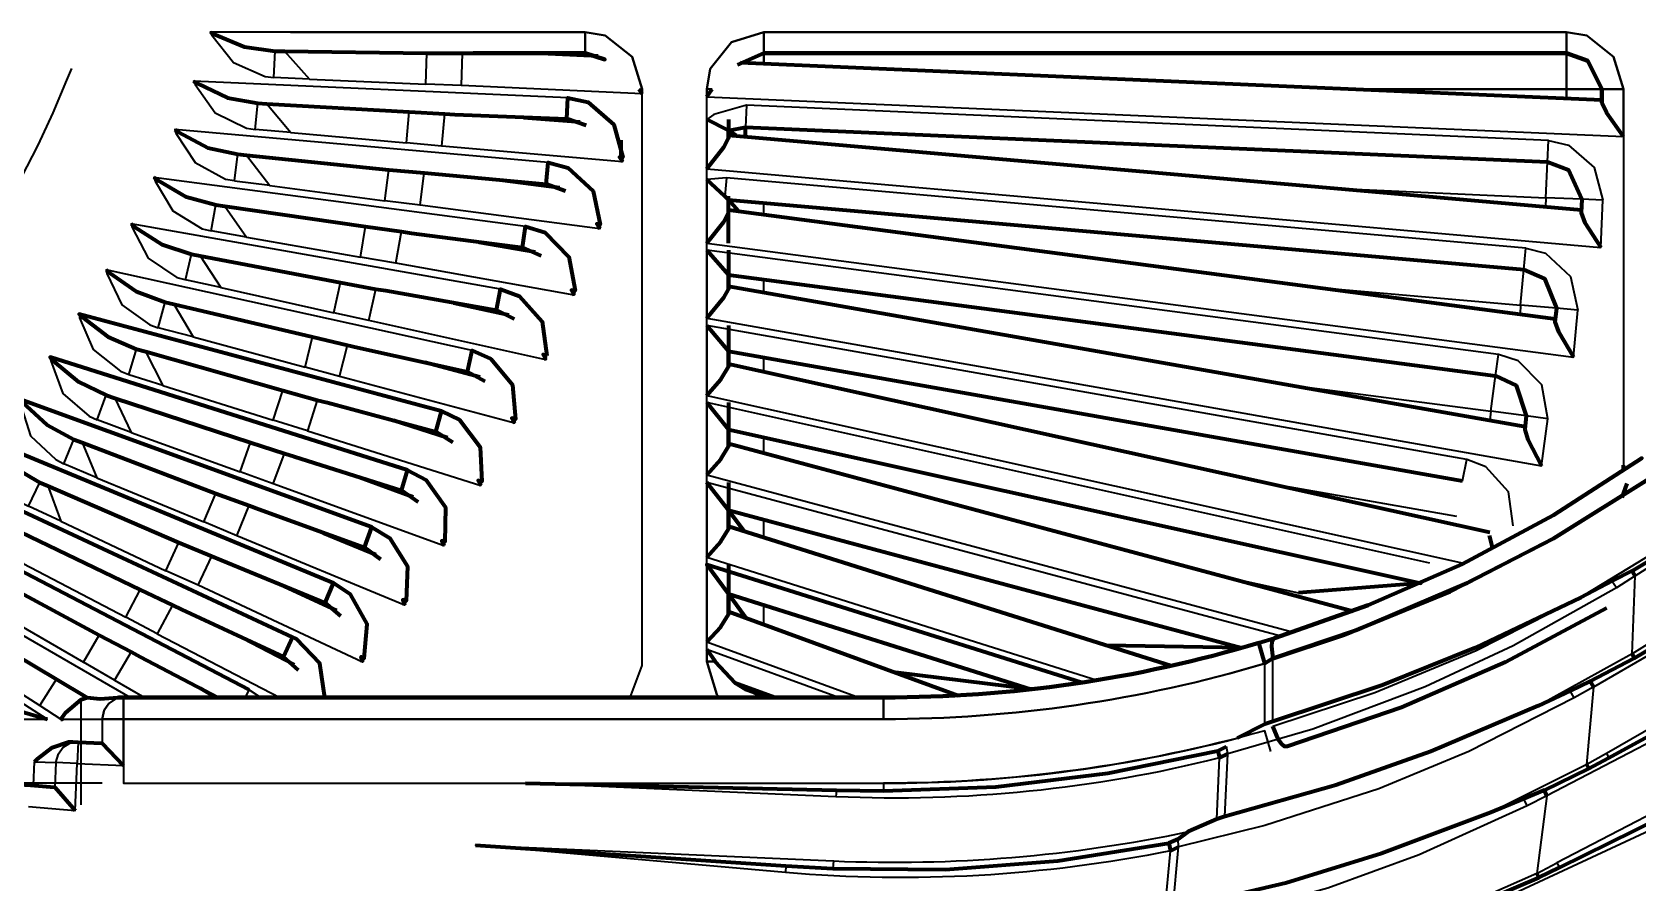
# Model space of a CAD drawing. Extents: x 0 to 174, y 0 to 33.
# Drawn here: x 31.6682 to 32.1102, y 17.1865 to 17.4206 of the extents above; entities that cross this region are included whole.
import ezdxf

# ---------------------------------------------------------------- set-up
doc = ezdxf.new("R2010")
doc.units = 0
doc.layers.add('PDF2_형상', color=157, linetype='Continuous', true_color=0x405f80)

msp = doc.modelspace()

# ---------------------------------------------------------------- linework, layer by layer
at = {"layer": 'PDF2_형상', "lineweight": 70}
for points in [[(31.71722073611111, 17.42055595833333), (31.71833293055556, 17.41999986111111), (31.71763780555556, 17.41972181944444)], [(31.71833293055556, 17.41999986111111), (31.72666761111111, 17.41652763888889), (31.73513794444444, 17.41527811111111), (31.737640375, 17.41527811111111), (31.77680461111111, 17.41472201388889), (31.78666518055556, 17.41472201388889), (31.78958469444444, 17.41472201388889)], [(31.80833265277778, 17.41472201388889), (31.82402886111111, 17.41402859722222)], [(31.86319308333333, 17.41222297222222), (32.100277375, 17.401943625)], [(31.71263970833333, 17.40708415277778), (31.71374851388889, 17.40638902777777), (31.71305677777778, 17.40611097222222)], [(31.71374851388889, 17.40638902777777), (31.72194416666667, 17.40249972222222), (31.73027886111111, 17.40097215277777), (31.73277791666667, 17.400833125), (31.77194552777777, 17.39861043055556), (31.78180609722222, 17.39805602777777), (31.78458319444445, 17.397917), (31.815416125, 17.39666748611111), (31.81569416666667, 17.40249972222222), (31.821248375, 17.40125020833333), (31.82833184722222, 17.39513820833333), (31.83083427777777, 17.38611179166666), (31.82986111111111, 17.38611179166666), (31.83069526388889, 17.38486056944444)], [(31.83611043055555, 17.40361193055555), (31.83527629166667, 17.40486144444444)], [(31.85388861111111, 17.40277777777778), (31.85541788888889, 17.40486144444444)], [(31.80347358333333, 17.39708286111111), (31.819027375, 17.39583333333333)], [(32.10624863888889, 17.39180501388888), (32.10152859722222, 17.39847140277778), (32.100277375, 17.40111118055555)], [(31.70749918055556, 17.39374966666666), (31.70847236111111, 17.39305623611111), (31.70777723611111, 17.39277818055555)], [(31.70847236111111, 17.39305623611111), (31.716529, 17.38874986111111), (31.72486029166666, 17.38694423611111), (31.72722370833333, 17.38666619444444), (31.76638794444444, 17.38263956944444), (31.77610948611111, 17.38180541666666), (31.779029, 17.381527375), (31.80972290277777, 17.37875027777777), (31.810279, 17.38472154166666), (31.81569416666667, 17.38319397222222), (31.82263861111111, 17.376805625), (31.82458495833333, 17.36763848611111), (31.82361179166667, 17.3677775), (31.82444593055556, 17.36638895833333)], [(31.82069566666667, 17.39486186111111), (31.815416125, 17.39666748611111)], [(31.86194526388888, 17.39208305555555), (31.85985988888889, 17.39347161111111), (31.85388861111111, 17.39652845833333)], [(31.85985988888889, 17.39652845833333), (31.85985988888889, 17.39138963888889), (31.85985988888889, 17.39347161111111), (31.86458333333333, 17.39444477777778)], [(31.86458333333333, 17.39180501388888), (31.86458333333333, 17.39444477777778), (32.08527629166667, 17.38486056944444), (32.09111193055556, 17.38263956944444), (32.09472316666667, 17.37458293055555), (32.09458415277778, 17.37083265277778), (32.09555393055556, 17.36805555555555), (32.09999931944444, 17.36125013888889)], [(31.83027818055555, 17.39083354166666), (31.83027818055555, 17.38611179166666)], [(31.85388861111111, 17.38291591666667), (31.85861205555556, 17.38888888888889), (31.85985988888889, 17.39138963888889)], [(31.85985988888889, 17.39222208333333), (32.09458415277778, 17.37166680555555)], [(31.70208401388889, 17.37958272222222), (31.70277913888889, 17.37986077777777), (31.70166694444444, 17.38055588888889)], [(31.70277913888889, 17.37986077777777), (31.71055433333334, 17.37527805555555), (31.71875, 17.37305534722222), (31.72124905555556, 17.37263827777778), (31.75999959722222, 17.36708408333333), (31.76986016666667, 17.36569383333333), (31.77263726388889, 17.36527845833333), (31.80319552777778, 17.36125013888889), (31.80402629166667, 17.36708408333333), (31.80944484722222, 17.36541748611111), (31.81597222222222, 17.35874938888889), (31.81764051388889, 17.34944491666666), (31.81666734722222, 17.34958394444444), (31.81736247222222, 17.34819369444444)], [(31.79777695833334, 17.37986077777777), (31.81333415277777, 17.37777709722222)], [(31.862640375, 17.37124972222222), (31.85985988888889, 17.37444390277778), (31.85889011111111, 17.37541706944444), (31.85388861111111, 17.37999979166666)], [(31.81499905555555, 17.376805625), (31.80972290277777, 17.37875027777777)], [(31.85985988888889, 17.36249966666666), (31.85985988888889, 17.37541706944444)], [(31.85388861111111, 17.36249966666666), (31.85861205555556, 17.36833361111111), (31.85985988888889, 17.37083265277778), (31.85985988888889, 17.37444390277778), (32.07874891666667, 17.35527716666666), (32.08444552777777, 17.35277811111111), (32.08777872222222, 17.34458415277777), (32.08736165277777, 17.340833875), (32.08833481944444, 17.33805508333333), (32.09249877777778, 17.33111063888889)], [(31.85985988888889, 17.37166680555555), (32.08750068055555, 17.34166633333333)], [(31.69541761111111, 17.3677775), (31.69638740277778, 17.36694505555555), (31.69569566666667, 17.36680602777777)], [(31.69638740277778, 17.36694505555555), (31.70402695833333, 17.36208258333333), (31.71208361111111, 17.35944451388889), (31.714443625, 17.35902744444444), (31.75305515277778, 17.35166591666667), (31.76277669444445, 17.34986029166666), (31.76555718055555, 17.34944491666666), (31.79597304166666, 17.34402805555555), (31.79708184722222, 17.34986029166666), (31.80236138888889, 17.34791734722222), (31.80861070833334, 17.34097290277777), (31.80986193055555, 17.33152770833333)], [(31.79124959722222, 17.36277770833333), (31.80666775, 17.36013963888889)], [(31.80833265277778, 17.35902744444444), (31.80319552777778, 17.36125013888889)], [(31.85388861111111, 17.36055501388889), (31.85985988888889, 17.35374959722222)], [(31.85985988888889, 17.36055501388889), (31.85985988888889, 17.34986029166666), (31.85985988888889, 17.35374959722222), (32.07097370833333, 17.32597181944444), (32.07666694444444, 17.32333373611111), (32.07944404166666, 17.31500075), (32.07902695833333, 17.31125047222222), (32.07986111111111, 17.30847168055555), (32.08361138888888, 17.30124918055555)], [(31.68861219444444, 17.35513813888889), (31.68944295833333, 17.35444472222222), (31.68875122222222, 17.35416666666666)], [(31.68944295833333, 17.35444472222222), (31.6969435, 17.349166875), (31.70486111111111, 17.34625075), (31.70722113888889, 17.34569465277777), (31.74541558333333, 17.33666652777777), (31.75500148611111, 17.33444383333333), (31.75777859722222, 17.33375040277778), (31.78805541666667, 17.32708401388888), (31.78930663888889, 17.33291626388888), (31.79444376388889, 17.33069526388889), (31.80041504166667, 17.32347276388888), (31.80124918055556, 17.31402756944444), (31.80027940277778, 17.314305625), (31.80097113888889, 17.31291706944444)], [(31.85388861111111, 17.34180534722222), (31.85861205555556, 17.34750027777777), (31.85985988888889, 17.34986029166666)], [(31.85985988888889, 17.35069444444444), (32.07916598611111, 17.31208293055555)], [(31.784166125, 17.34611172222222), (31.79944526388889, 17.34277852777777)], [(31.80097113888889, 17.34152730555555), (31.79597304166666, 17.34402805555555)], [(31.68125068055556, 17.341944375), (31.68208481944444, 17.34208340277778), (31.68916829166667, 17.33666652777777), (31.6969435, 17.33333333333333), (31.69944593055556, 17.33263820833333), (31.73722330555555, 17.32194519444444), (31.74666680555555, 17.31930541666666), (31.74944390277778, 17.31861029166666), (31.77930704166667, 17.31055534722222), (31.78083293055556, 17.31625027777777), (31.68111165277778, 17.34291584722222), (31.68208481944444, 17.34208340277778)], [(31.85388861111111, 17.33986070833333), (31.85985988888889, 17.33277723611111)], [(31.85985988888889, 17.33986070833333), (31.85985988888889, 17.32847255555556), (31.85985988888889, 17.33277723611111), (32.06194390277778, 17.29708354166666)], [(31.67333305555556, 17.33013916666666), (31.67402818055555, 17.33013916666666), (31.680972625, 17.32430522222222), (31.68861219444444, 17.32069397222222), (31.69097222222222, 17.31986151388889), (31.72833251388889, 17.30763922222222), (31.737640375, 17.30458408333333), (31.74027845833333, 17.30374993055555), (31.76986016666667, 17.29444376388889), (31.77152845833334, 17.29999966666666), (31.67319404166667, 17.33111063888889), (31.67402818055555, 17.33013916666666)], [(31.80972290277777, 17.33152770833333), (31.80888875, 17.33180576388889), (31.809583875, 17.33041720833333)], [(31.77624851388889, 17.32972208333333), (31.79138861111111, 17.32569376388889)], [(31.79291788888889, 17.32444423611111), (31.78805541666667, 17.32708401388888)], [(31.85388861111111, 17.32055494444444), (31.85777791666666, 17.32500033333333), (31.85985988888889, 17.32847255555556)], [(31.85985988888889, 17.32930501388889), (32.06944444444444, 17.28291659722222)], [(31.66486273611111, 17.31847297222222), (31.66555447222223, 17.31861029166666), (31.67222086111111, 17.3125), (31.67972140277778, 17.30847168055555), (31.68194580555555, 17.30763922222222), (31.71875, 17.29361131944444), (31.72791544444445, 17.29027811111111), (31.73055691666667, 17.28930494444444), (31.75972154166667, 17.27874925), (31.76166788888889, 17.28430515277777), (31.66472370833333, 17.31958347222222), (31.66555447222223, 17.31861029166666)], [(31.85388861111111, 17.31861029166666), (31.85985988888889, 17.31125047222222)], [(31.85985988888889, 17.31861029166666), (31.85985988888889, 17.30652702777778), (31.85985988888889, 17.31125047222222), (32.05041504166667, 17.26888868055555), (32.01680501388889, 17.26625061111111)], [(32.10916815277778, 17.24833340277777), (32.11458333333333, 17.25152756944444), (32.14736259722222, 17.27152845833333), (32.15944416666667, 17.27805583333333), (32.18361070833334, 17.29097154166667), (32.20583427777778, 17.30430602777778), (32.23055691666667, 17.32000054166666), (32.23069593055555, 17.32013956944444)], [(31.76763916666667, 17.31374952777778), (31.78250122222222, 17.30902777777778)], [(31.78083293055556, 17.31625027777777), (31.78583441666666, 17.31388855555555), (31.79152763888889, 17.30638970833333), (31.79194472222222, 17.29694451388889), (31.79097154166667, 17.29722255555556), (31.79166666666667, 17.29583401388888)], [(31.65583293055556, 17.30736118055555), (31.65652805555556, 17.30736118055555), (31.66305541666667, 17.30097283333333), (31.67027791666666, 17.29666645833333), (31.67249891666667, 17.29569498611111), (31.70861138888889, 17.2801395), (31.71763780555556, 17.27638922222222), (31.72027926388889, 17.27527702777778), (31.74888780555555, 17.26347181944444), (31.75111219444444, 17.26888868055555), (31.65583293055556, 17.30833265277778), (31.65652805555556, 17.30736118055555)], [(31.78402709722222, 17.30763922222222), (31.77930704166667, 17.31055534722222)], [(31.85388861111111, 17.29875013888889), (31.85777791666666, 17.30305480555555), (31.85985988888889, 17.30652702777778)], [(31.85985988888889, 17.30736118055555), (32.03180609722223, 17.26125081944444)], [(31.77152845833334, 17.29999966666666), (31.77652655555556, 17.29736158333333), (31.781945125, 17.28972201388889), (31.78180609722222, 17.28027852777777), (31.78097194444445, 17.280554875), (31.78152805555555, 17.27916633333333)], [(32.10624863888889, 17.29986063888889), (32.10624863888889, 17.30138820833333)], [(31.74874877777778, 17.23749966666666), (31.74736193055555, 17.24680583333333), (31.74083455555555, 17.25361125), (31.73986138888889, 17.25402831944444), (31.64638943055555, 17.29763963888889), (31.64708455555555, 17.29652744444444), (31.64638943055555, 17.29666645833333)], [(31.64708455555555, 17.29652744444444), (31.65319484722222, 17.28986104166666), (31.66027831944445, 17.28527831944444), (31.66249931944444, 17.284166125), (31.69791666666667, 17.26708305555555), (31.70680406944445, 17.26291741666666), (31.7093065, 17.26166619444444), (31.73736233333333, 17.24861144444444), (31.73986138888889, 17.25402831944444)], [(31.75833469444445, 17.29805501388889), (31.77305433333334, 17.29263813888889)], [(31.86416626388889, 17.28319465277778), (31.85985988888889, 17.28902859722222), (31.85388861111111, 17.29666645833333)], [(31.85985988888889, 17.29666645833333), (31.85985988888889, 17.28375075), (31.85985988888889, 17.28902859722222), (32.00111219444444, 17.2511105), (31.96388752777778, 17.251805625)], [(32.10583495833333, 17.29250081944444), (32.10722181944444, 17.29638841666666)], [(31.77444458333333, 17.29124959722222), (31.76986016666667, 17.29444376388889)], [(31.72791544444445, 17.23958333333333), (31.63652886111111, 17.28722297222222), (31.63722059722222, 17.28624979166666), (31.63638983333334, 17.28624979166666)], [(31.63722059722222, 17.28624979166666), (31.64305623611111, 17.27930534722222), (31.64986165277778, 17.27430555555555), (31.65208265277778, 17.27319505555555), (31.68666584722223, 17.25458272222222), (31.69541761111111, 17.25), (31.69791666666667, 17.24861144444444), (31.71930609722222, 17.23749966666666), (31.71847194444445, 17.23763868055555)], [(31.74833170833333, 17.28277756944444), (31.76277669444445, 17.27680630555555)], [(31.76166788888889, 17.28430515277777), (31.76652695833333, 17.28138902777778), (31.77152845833334, 17.27347140277778), (31.77111138888889, 17.26402791666666), (31.77027723611111, 17.26430595833333), (31.77069430555556, 17.26291741666666)], [(31.85388861111111, 17.27611118055555), (31.85777791666666, 17.28041584722222), (31.85985988888889, 17.28375075)], [(31.85985988888889, 17.28458319444444), (31.98166572222222, 17.24624972222222)], [(32.07027859722222, 17.27847290277777), (32.06930541666667, 17.28208415277778)], [(32.096666125, 17.21791584722222), (32.10222370833334, 17.22083366666667), (32.13597276388889, 17.23930527777778), (32.14819336111111, 17.24527825), (32.17291598611111, 17.2572225), (32.19569566666667, 17.26958380555555), (32.22111002777778, 17.284166125), (32.22124905555555, 17.28430515277777)], [(31.76416694444444, 17.27541605555555), (31.75972154166667, 17.27874925)], [(32.10944281944445, 17.27097236111111), (32.10861205555556, 17.27236090277777), (32.12027655555556, 17.27930534722222), (32.11958481944444, 17.28041584722222), (32.12250094444444, 17.27611118055555), (32.12291802777777, 17.27555508333333)], [(31.62680393055556, 17.27625020833333), (31.63236151388889, 17.26916673611111), (31.63888888888889, 17.26388888888889), (31.64110988888889, 17.26263936111111), (31.67486233333333, 17.24249945833333), (31.68333265277778, 17.23749966666666)], [(31.86472236111111, 17.25930616666666), (31.85985988888889, 17.26597255555556), (31.85388861111111, 17.2740275), (31.95694308333334, 17.241667)], [(31.85985988888889, 17.2740275), (31.85985988888889, 17.26027763888889), (31.85985988888889, 17.26597255555556), (31.94305419444444, 17.23972236111111), (31.90583293055555, 17.24430508333333)], [(31.75916544444445, 17.24722290277777), (31.758748375, 17.24861144444444), (31.75958251388889, 17.24833340277777), (31.76041666666666, 17.25763956944444), (31.75583225, 17.26583354166666), (31.75111219444444, 17.26888868055555)], [(32.10861205555556, 17.27236090277777), (32.10305447222222, 17.26944477777777), (32.094445125, 17.26499938888889), (32.065416125, 17.2511105), (32.03986273611111, 17.24083286111111), (32.00972154166667, 17.23083326388889), (32.00750054166667, 17.23013813888889), (31.99986097222222, 17.22625054166666)], [(31.61597358333333, 17.26680501388889), (31.62124972222222, 17.25944519444444), (31.62763806944445, 17.25388929166667), (31.62972344444444, 17.25250075), (31.65291680555555, 17.23722161111111), (31.67235988888889, 17.23152838888888)], [(31.737640375, 17.26805623611111), (31.75194295833333, 17.26138813888889)], [(31.75319416666667, 17.25986056944444), (31.74888780555555, 17.26347181944444)], [(31.85388861111111, 17.25277709722222), (31.85777791666666, 17.25694444444444), (31.85985988888889, 17.26027763888889)], [(31.85985988888889, 17.26111179166666), (31.92305501388889, 17.23805576388889)], [(32.10152859722222, 17.26208326388889), (32.07375081944444, 17.24722290277777), (32.04513888888889, 17.23472255555555), (32.01361083333333, 17.22402784722222), (32.01319376388889, 17.22402784722222), (32.01291572222222, 17.22402784722222), (32.01222059722223, 17.22458394444444), (32.01125081944444, 17.22583347222222), (32.00972154166667, 17.22958373611111)], [(31.72638956944445, 17.25375027777777), (31.74027845833333, 17.24652777777778)], [(31.74152629166667, 17.24500020833333), (31.73736233333333, 17.24861144444444)], [(31.85388861111111, 17.250695125), (31.85624863888889, 17.24736193055555), (31.86166720833333, 17.24152798611111), (31.86458333333333, 17.23972236111111), (31.86958481944444, 17.23805576388889)], [(32.08291626388889, 17.18791706944444), (32.08860948611111, 17.19069416666666), (32.12305704166666, 17.20763820833333), (32.13555569444444, 17.21319411111111), (32.16083441666667, 17.22388881944444), (32.18416680555556, 17.23527695833333), (32.210001625, 17.24875047222222), (32.21013726388889, 17.24888949999999)], [(32.098056375, 17.24041748611111), (32.09708319444445, 17.24194505555555), (32.10916815277778, 17.24833340277777), (32.10861205555556, 17.24944390277778)], [(31.71458265277778, 17.24000040277777), (31.71888902777778, 17.23749966666666)], [(31.86180623611111, 17.24138895833333), (31.86958481944444, 17.23749966666666), (31.86944580555556, 17.23749966666666), (31.86166720833333, 17.24152798611111), (31.872779, 17.23749966666666)], [(32.09708319444445, 17.24194505555555), (32.09152899999999, 17.23930527777778), (32.08277723611111, 17.23513963888889), (32.05319552777778, 17.22263929166667), (32.02708265277778, 17.213333125), (31.99652777777778, 17.20472208333333), (31.99430677777778, 17.20402695833333), (31.98652818055555, 17.20055473611111), (31.98361205555555, 17.19847276388889), (31.981109625, 17.19736056944444)], [(31.67611016666667, 17.23152838888888), (31.67652723611111, 17.23152838888888), (31.67638820833333, 17.23166741666666), (31.67638820833333, 17.23180473611111), (31.67638820833333, 17.23194376388889), (31.67652723611111, 17.23208279166667), (31.67750040277778, 17.23333401388888), (31.68166775, 17.23694526388889), (31.68333265277778, 17.23749966666666), (31.68694390277778, 17.23708258333333), (31.69166734722222, 17.23749966666666), (31.69333225, 17.23749966666666), (31.90249972222222, 17.23749966666666), (31.69333225, 17.23749966666666), (31.69194538888889, 17.23749966666666)], [(31.68333265277778, 17.23749966666666), (31.68333265277778, 17.23749966666666)], [(31.68333265277778, 17.23749966666666), (31.68333265277778, 17.23749966666666)], [(31.66888766666667, 17.21972147222222), (31.66972181944445, 17.220555625), (31.67375013888889, 17.22374979166666), (31.67833455555555, 17.225277375), (31.67930433333334, 17.225277375), (31.68083361111111, 17.22513834722222), (31.68736097222222, 17.22486029166666), (31.6875, 17.22486029166666), (31.69333225, 17.21875)], [(31.80402629166667, 17.21388922222222), (31.88958401388889, 17.21194458333333), (31.90249972222222, 17.21180555555555), (31.93347168055556, 17.21291605555556), (31.96430461111111, 17.21666633333333), (31.99458481944444, 17.22277831944444), (31.99499851388889, 17.22083366666667), (31.99736193055555, 17.22194416666666)], [(31.99458481944444, 17.22277831944444), (31.99694484722222, 17.22402784722222)], [(32.08513726388889, 17.210417), (32.08444552777777, 17.21194458333333), (32.096666125, 17.21791584722222), (32.09611002777778, 17.21902805555555)], [(31.655554875, 17.20847236111111), (31.65652805555556, 17.20930480555555), (31.66069538888889, 17.212222625), (31.66527641666667, 17.21361118055555), (31.66624959722222, 17.21347215277777), (31.66777886111111, 17.213333125), (31.67430623611111, 17.21277702777778), (31.67444526388889, 17.21277702777778), (31.67999945833333, 17.20638868055555)], [(32.08444552777777, 17.21194458333333), (32.07874891666667, 17.20958286111111), (32.0697225, 17.20583258333333), (32.03958469444444, 17.19458347222222), (32.01319376388889, 17.1863895), (31.98222181944445, 17.179167), (31.98000081944444, 17.17861090277778), (31.97208319444444, 17.17555576388889), (31.96902805555556, 17.17361111111111), (31.966529, 17.17250061111111)], [(31.79027641666667, 17.19680616666666), (31.875695125, 17.19111125), (31.88861083333333, 17.190416125), (31.91958279166667, 17.19013806944444), (31.95055473611111, 17.19249979166666), (31.981109625, 17.19736056944444), (31.98152669444445, 17.19527859722222), (31.98375108333333, 17.19638909722222)], [(32.07111273611111, 17.18111165277777), (32.07041761111111, 17.18263922222222), (32.08291626388889, 17.18791706944444), (32.08236016666667, 17.18902756944444)]]:
    msp.add_lwpolyline(points, dxfattribs=at)
at = {"layer": 'PDF2_형상', "lineweight": 35}
for points in [[(31.83277723611111, 17.23749966666666), (31.83611043055555, 17.24624972222222), (31.83611043055555, 17.24736193055555), (31.83611043055555, 17.40486144444444), (31.83333333333334, 17.41375054166666), (31.82597181944445, 17.41958279166667), (31.82041761111111, 17.42055595833333), (31.71722073611111, 17.42055595833333), (31.71763780555556, 17.41972181944444), (31.72361247222222, 17.41222297222222), (31.73236083333333, 17.40833366666667), (31.73472086111111, 17.408055625), (31.73513794444444, 17.41527811111111)], [(31.73930527777778, 17.42055595833333), (31.82041761111111, 17.42055595833333), (31.82597181944445, 17.41958279166667), (31.83333333333334, 17.41375054166666), (31.83611043055555, 17.40486144444444)], [(31.737640375, 17.41527811111111), (31.74458481944444, 17.40763855555555), (31.77652655555556, 17.40625), (31.77680461111111, 17.41472201388889)], [(31.83527629166667, 17.40486144444444), (31.83611043055555, 17.40486144444444), (31.83611043055555, 17.40361193055555), (31.78639051388889, 17.40583293055555), (31.78666518055556, 17.41472201388889)], [(31.57513766666667, 17.27805583333333), (31.58319430555556, 17.28388806944444), (31.590833875, 17.29000006944444), (31.59833441666667, 17.29624938888889), (31.60569593055555, 17.30291748611111), (31.61277940277777, 17.30972290277777), (31.61958481944444, 17.316806375), (31.62625122222222, 17.32402716666667), (31.63263956944444, 17.33152770833333), (31.63874986111111, 17.33930630555555), (31.64458211111111, 17.34722222222222), (31.65027872222222, 17.35527716666666), (31.655554875, 17.36361186111111), (31.660556375, 17.37194484722222), (31.66527641666667, 17.38055588888889), (31.66986083333333, 17.38944498611111), (31.67402818055555, 17.39833408333333), (31.67777845833333, 17.4073605), (31.67916530555556, 17.410556375)], [(31.81569416666667, 17.40249972222222), (31.71263970833333, 17.40708415277778), (31.71305677777778, 17.40611097222222), (31.71861097222222, 17.39833408333333), (31.72722370833333, 17.39416673611111), (31.72958373611111, 17.39374966666666), (31.73027886111111, 17.40097215277777)], [(31.74458481944444, 17.40763855555555), (31.73472086111111, 17.408055625)], [(31.78639051388889, 17.40583293055555), (31.77652655555556, 17.40625)], [(31.89014011111111, 17.23749966666666), (31.85388861111111, 17.250695125), (31.85388861111111, 17.24736193055555), (31.85624863888889, 17.24736193055555), (31.85388861111111, 17.24736193055555), (31.85388861111111, 17.40486144444444)], [(31.85541788888889, 17.40486144444444), (31.85388861111111, 17.40486144444444), (31.85388861111111, 17.40277777777778), (32.10624863888889, 17.39180501388888), (32.10624863888889, 17.40486144444444), (32.100277375, 17.40486144444444), (32.09055583333333, 17.40486144444444), (32.09055583333333, 17.40236070833333), (32.09055583333333, 17.40486144444444), (32.100277375, 17.40486144444444), (32.10624863888889, 17.40486144444444), (32.10624863888889, 17.30138820833333)], [(31.73277791666667, 17.400833125), (31.73944430555556, 17.39291720833333), (31.77125040277778, 17.39013841666666), (31.77194552777777, 17.39861043055556)], [(31.83083427777777, 17.38611179166666), (31.83069526388889, 17.38486056944444), (31.78097194444445, 17.38916694444444), (31.78180609722222, 17.39805602777777)], [(31.86486138888889, 17.40041605555555), (31.85583495833333, 17.397917), (31.85388861111111, 17.39652845833333), (31.85388861111111, 17.38291591666667), (32.09999931944444, 17.36125013888889), (32.10055541666667, 17.374304875), (32.09472316666667, 17.37458293055555), (32.08486259722222, 17.375), (32.08472358333333, 17.37249925)], [(32.08555433333334, 17.39069451388889), (31.86486138888889, 17.40041605555555), (31.86458333333333, 17.39444477777778)], [(31.810279, 17.38472154166666), (31.70749918055556, 17.39374966666666), (31.70777723611111, 17.39277818055555), (31.71305677777778, 17.38472154166666), (31.72138806944444, 17.38013881944444), (31.72389051388889, 17.37972175), (31.72486029166666, 17.38694423611111)], [(31.73944430555556, 17.39291720833333), (31.72958373611111, 17.39374966666666)], [(31.815416125, 17.39666748611111), (31.815416125, 17.39611138888889)], [(31.78097194444445, 17.38916694444444), (31.77125040277778, 17.39013841666666)], [(32.02819484722223, 17.37750075), (32.08486259722222, 17.375), (32.08527629166667, 17.38486056944444), (32.08555433333334, 17.39069451388889), (32.09111193055556, 17.38944498611111), (32.09819538888889, 17.383333), (32.10055541666667, 17.374304875)], [(31.72722370833333, 17.38666619444444), (31.73361205555556, 17.37833319444444), (31.76527913888889, 17.37416584722222), (31.76638794444444, 17.38263956944444)], [(31.80402629166667, 17.36708408333333), (31.70166694444444, 17.38055588888889), (31.70208401388889, 17.37958272222222), (31.70694308333333, 17.37138875), (31.71499972222222, 17.36638895833333), (31.71749877777778, 17.36583286111111), (31.71875, 17.37305534722222)], [(31.73361205555556, 17.37833319444444), (31.72389051388889, 17.37958272222222)], [(31.82458495833333, 17.36763848611111), (31.82444593055556, 17.36638895833333), (31.77500068055556, 17.37291633333333), (31.77610948611111, 17.38180541666666)], [(31.85930718055555, 17.380416875), (31.85388861111111, 17.37999979166666), (31.85388861111111, 17.36249966666666), (32.09249877777778, 17.33111063888889), (32.09361097222223, 17.34402805555555), (32.08777872222222, 17.34458415277777), (32.07791815277778, 17.34541659722222), (32.07777913888889, 17.343054875)], [(32.07930501388889, 17.36111111111111), (31.85930718055555, 17.380416875), (31.85889011111111, 17.37541706944444)], [(31.80972290277777, 17.37875027777777), (31.80972290277777, 17.37833319444444)], [(31.72124905555556, 17.37263827777778), (31.72722370833333, 17.36416626388888), (31.75861273611111, 17.35861036111111), (31.75999959722222, 17.36708408333333)], [(31.77500068055556, 17.37291633333333), (31.76527913888889, 17.37416584722222)], [(31.86958481944444, 17.37041727777777), (31.86958481944444, 17.37361144444444)], [(31.79708184722222, 17.34986029166666), (31.69541761111111, 17.3677775), (31.69569566666667, 17.36680602777777), (31.70013766666667, 17.35833401388888), (31.70805527777778, 17.35305616666666), (31.71055433333334, 17.35236104166666)], [(31.72722370833333, 17.36416626388888), (31.71749877777778, 17.36583286111111)], [(31.81764051388889, 17.34944491666666), (31.81736247222222, 17.34819369444444), (31.76833427777778, 17.35694376388889), (31.76986016666667, 17.36569383333333)], [(31.72014025, 17.350277375), (31.71041530555556, 17.35236104166666), (31.71208361111111, 17.35944451388889)], [(31.714443625, 17.35902744444444), (31.72014025, 17.350277375), (31.75125122222222, 17.34333293055555), (31.75305515277778, 17.35166591666667)], [(31.76833427777778, 17.35694376388889), (31.75861273611111, 17.35861036111111)], [(31.80319552777778, 17.36125013888889), (31.80319552777778, 17.36069404166666)], [(32.01347181944444, 17.32361179166666), (32.0697225, 17.31625027777777), (32.07097370833333, 17.32597181944444), (32.07180447222222, 17.33180576388889), (31.85388861111111, 17.36055501388889), (31.85388861111111, 17.34180534722222), (32.08361138888888, 17.30124918055555), (32.08541530555556, 17.31416659722222), (32.07944404166666, 17.31500075), (32.0697225, 17.31625027777777), (32.06944444444444, 17.31374952777778)], [(32.02138943055555, 17.35041638888889), (32.07791815277778, 17.34541659722222), (32.07874891666667, 17.35527716666666), (32.07930501388889, 17.36111111111111), (32.08472358333333, 17.35972255555555), (32.09166802777777, 17.35333251388889), (32.09361097222223, 17.34402805555555)], [(31.78930663888889, 17.33291626388888), (31.68861219444444, 17.35513813888889), (31.68875122222222, 17.35416666666666), (31.69291518055556, 17.345555625), (31.70055473611111, 17.33999972222222), (31.70291815277778, 17.33916727777777), (31.70486111111111, 17.34625075)], [(31.80972290277777, 17.33152770833333), (31.809583875, 17.33041720833333), (31.76083373611111, 17.34124925), (31.76277669444445, 17.34986029166666)], [(31.86958481944444, 17.34902784722222), (31.86958481944444, 17.35250006944444)], [(31.70722113888889, 17.34569465277777), (31.71250068055555, 17.33666652777777), (31.74333361111111, 17.32833354166666), (31.74541558333333, 17.33666652777777)], [(31.79597304166666, 17.34402805555555), (31.79583401388889, 17.34347194444444)], [(32.11388820833334, 17.25277709722222), (32.10861205555556, 17.24944390277778), (32.10944281944445, 17.27097236111111), (32.15874905555555, 17.30222236111111), (32.22916666666666, 17.34458415277777)], [(31.68111165277778, 17.34291584722222), (31.68125068055556, 17.341944375), (31.68500094444445, 17.33319430555555), (31.69250148611111, 17.32722304166666), (31.69486151388889, 17.32638888888889)], [(31.76083373611111, 17.34124925), (31.75125122222222, 17.34333293055555)], [(32.06194390277778, 17.29708354166666), (32.06305609722222, 17.30291748611111), (31.85388861111111, 17.33986070833333), (31.85388861111111, 17.32055494444444), (32.06222194444445, 17.27444458333333)], [(31.71250068055555, 17.33666652777777), (31.70291815277778, 17.33916727777777)], [(31.67319404166667, 17.33111063888889), (31.67333305555556, 17.33013916666666), (31.67666626388889, 17.32111104166666), (31.68388875, 17.31486172222222), (31.68610975, 17.31388855555555), (31.68861219444444, 17.32069397222222)], [(31.70416598611111, 17.32333373611111), (31.69486151388889, 17.32624986111111), (31.6969435, 17.33333333333333)], [(31.69944593055556, 17.33263820833333), (31.70416598611111, 17.32333373611111), (31.73458184722222, 17.31374952777778), (31.73722330555555, 17.32194519444444)], [(31.80124918055556, 17.31402756944444), (31.80097113888889, 17.31291706944444), (31.75277709722222, 17.32583279166666), (31.75500148611111, 17.33444383333333)], [(31.86958481944444, 17.32708401388888), (31.86958481944444, 17.33097161111111)], [(32.08541530555556, 17.31416659722222), (32.08375040277778, 17.32347276388888), (32.07722304166666, 17.33013916666666), (32.07180447222222, 17.33180576388889)], [(31.75277709722222, 17.32583279166666), (31.74333361111111, 17.32833354166666)], [(31.78805541666667, 17.32708401388888), (31.78791638888889, 17.32652791666667)], [(31.66472370833333, 17.31958347222222), (31.66486273611111, 17.31847297222222), (31.66777886111111, 17.30944484722222), (31.67472330555555, 17.30291748611111), (31.67694430555556, 17.30180527777777), (31.67972140277778, 17.30847168055555)], [(31.69097222222222, 17.31986151388889), (31.69541761111111, 17.31041633333333), (31.72541638888889, 17.29958258333333), (31.72833251388889, 17.30763922222222)], [(31.74666680555555, 17.31930541666666), (31.74402872222222, 17.31083340277778), (31.79166666666667, 17.29583401388888), (31.79194472222222, 17.29694451388889)], [(32.05291748611111, 17.27444458333333), (31.85388861111111, 17.31861029166666), (31.85388861111111, 17.29875013888889), (32.01541815277778, 17.25541687499999)], [(31.69541761111111, 17.31041633333333), (31.68610975, 17.31388855555555)], [(31.74402872222222, 17.31083340277778), (31.73458184722222, 17.31374952777778)], [(31.65583293055556, 17.30833265277778), (31.65583293055556, 17.30736118055555), (31.65833197222222, 17.29819404166666), (31.664998375, 17.29124959722222), (31.66722276388889, 17.29013909722222), (31.67027791666666, 17.29666645833333)], [(31.77930704166667, 17.31055534722222), (31.77916802777778, 17.30999925)], [(31.86958481944444, 17.30472140277778), (31.86958481944444, 17.30902777777778)], [(31.68194580555555, 17.30763922222222), (31.68597073611111, 17.29791598611111), (31.71541680555555, 17.28583272222222), (31.71875, 17.29361131944444)], [(31.78180609722222, 17.28027852777777), (31.78152805555555, 17.27916633333333), (31.73458184722222, 17.29624938888889), (31.737640375, 17.30458408333333)], [(31.68597073611111, 17.29791598611111), (31.67694430555556, 17.30180527777777)], [(31.73458184722222, 17.29624938888889), (31.72541638888889, 17.29958258333333)], [(32.07583279166666, 17.28472222222222), (32.07458495833333, 17.29402838888888), (32.06833225, 17.30097283333333), (32.06305609722222, 17.30291748611111)], [(31.67249891666667, 17.29569498611111), (31.67611016666667, 17.28597175), (31.70500013888889, 17.27236090277777), (31.70861138888889, 17.2801395)], [(32.01194593055556, 17.254306375), (31.85388861111111, 17.29666645833333), (31.85388861111111, 17.27611118055555), (31.96138848611111, 17.24222140277778)], [(32.00444538888889, 17.29722255555556), (32.060279, 17.28736029166666)], [(31.76986016666667, 17.29444376388889), (31.76958211111111, 17.29388936111111)], [(31.67611016666667, 17.28597175), (31.66722276388889, 17.29013909722222)], [(31.77111138888889, 17.26402791666666), (31.77069430555556, 17.26291741666666), (31.72458225, 17.281945125), (31.72791544444445, 17.29027811111111)], [(31.86958481944444, 17.28152805555555), (31.86958481944444, 17.28638881944444)], [(31.66249931944444, 17.284166125), (31.6656935, 17.27430555555555), (31.694027375, 17.25958251388889), (31.69791666666667, 17.26708305555555)], [(31.72458225, 17.281945125), (31.71541680555555, 17.28583272222222)], [(31.75972154166667, 17.27874925), (31.7594435, 17.27819484722222)], [(32.00972154166667, 17.22958373611111), (32.037777375, 17.23888820833333), (32.06569416666667, 17.25041706944444), (32.09319390277778, 17.26430595833333), (32.11958481944444, 17.28041584722222), (32.094445125, 17.26499938888889)], [(31.69513956944444, 17.23749966666666), (31.62611219444444, 17.27736070833333), (31.62597316666666, 17.27638922222222)], [(31.65208265277778, 17.27319505555555), (31.65472073611111, 17.26319376388889), (31.68235948611111, 17.24722290277777), (31.68666584722223, 17.25458272222222)], [(31.75958251388889, 17.24833340277777), (31.75916544444445, 17.24722290277777), (31.71388752777778, 17.26833258333333), (31.71763780555556, 17.27638922222222)], [(31.85388861111111, 17.2740275), (31.85388861111111, 17.25277709722222), (31.89583333333333, 17.23749966666666)], [(32.21083238888889, 17.27333408333333), (32.13694593055556, 17.23736063888889), (32.08513726388889, 17.210417), (32.07972208333333, 17.20763820833333), (32.07874891666667, 17.20958286111111)], [(31.71388752777778, 17.26833258333333), (31.70500013888889, 17.27236090277777)], [(31.99416775, 17.27125040277778), (32.01680501388889, 17.26625061111111)], [(32.098056375, 17.24041748611111), (32.14847140277778, 17.26958380555555), (32.14666748611111, 17.24805534722222), (32.10152859722222, 17.22208319444444), (32.10222370833334, 17.22083366666667)], [(32.10944281944445, 17.27097236111111), (32.10430569444444, 17.26763916666666), (32.10305447222222, 17.26944477777777)], [(31.62972344444444, 17.25250075), (31.631527375, 17.24222140277778), (31.6468065, 17.23152838888888), (31.67235988888889, 17.23152838888888), (31.61541748611111, 17.26791720833333), (31.61527845833334, 17.26694404166666), (31.616251625, 17.25750054166666), (31.62152777777778, 17.24944390277778), (31.62347073611111, 17.24791633333333), (31.62763806944445, 17.25388929166667)], [(32.10430569444444, 17.26763916666666), (32.07583279166666, 17.25166659722222), (32.05166626388889, 17.24041748611111), (32.02069430555555, 17.22874959722222), (31.99736193055555, 17.22194416666666)], [(31.64110988888889, 17.26263936111111), (31.64333427777778, 17.25250075), (31.67027791666666, 17.23527695833333), (31.67486233333333, 17.24249945833333)], [(31.70680406944445, 17.26291741666666), (31.70264011111111, 17.25499979166666), (31.73638916666666, 17.23749966666666)], [(31.74888780555555, 17.26347181944444), (31.74860975, 17.26291741666666)], [(31.86958481944444, 17.25750054166666), (31.86958481944444, 17.26291741666666)], [(31.70264011111111, 17.25499979166666), (31.694027375, 17.25958251388889)], [(31.69083319444445, 17.24222140277778), (31.68235948611111, 17.24722290277777)], [(31.69541761111111, 17.25), (31.69083319444445, 17.24222140277778), (31.69916788888889, 17.23749966666666)], [(31.73736233333333, 17.24861144444444), (31.73708427777778, 17.248194375)], [(32.00972154166667, 17.23083326388889), (32.00972154166667, 17.248194375)], [(32.10861205555556, 17.24944390277778), (32.08277723611111, 17.23513963888889)], [(31.72694566666667, 17.23749966666666), (31.72791544444445, 17.23958333333333), (31.731109625, 17.23749966666666)], [(31.86958481944444, 17.23861186111111), (31.86958481944444, 17.23749966666666), (31.86958481944444, 17.23805576388889)], [(32.13597276388889, 17.23930527777778), (32.13694593055556, 17.23736063888889), (32.13416544444444, 17.21597290277777), (32.08791775, 17.19194369444444), (32.08860948611111, 17.19069416666666)], [(32.10152859722222, 17.22208319444444), (32.09611002777778, 17.21902805555555), (32.098056375, 17.24041748611111), (32.09263780555556, 17.23736063888889), (32.09152899999999, 17.23930527777778)], [(31.67027791666666, 17.23527695833333), (31.67611016666667, 17.23152838888888)], [(31.67652723611111, 17.23152838888888), (31.68166775, 17.23152838888888), (31.68166775, 17.23694526388889)], [(31.68333265277778, 17.23749966666666), (31.68333265277778, 17.23749966666666)], [(32.09263780555556, 17.23736063888889), (32.06361219444445, 17.22263929166667), (32.03888956944445, 17.21236165277777), (32.00750054166667, 17.20222304166666), (31.98375108333333, 17.19638909722222)], [(31.66722276388889, 17.20749918055555), (31.67999945833333, 17.20638868055555), (31.68055555555556, 17.21930609722222), (31.69333225, 17.21875), (31.69333225, 17.23152838888888), (31.6875, 17.23152838888888), (31.6875, 17.22486029166666)], [(31.99652777777778, 17.20472208333333), (31.99736193055555, 17.22194416666666), (31.99694484722222, 17.22402784722222)], [(31.668609625, 17.213333125), (31.66888766666667, 17.21972147222222), (31.67472330555555, 17.21958415277778), (31.67444526388889, 17.21277702777778)], [(32.09611002777778, 17.21902805555555), (32.0697225, 17.20583258333333)], [(31.68166775, 17.20791626388888), (31.68166775, 17.21388922222222), (31.27610948611111, 17.21388922222222), (31.28583441666667, 17.21388922222222), (31.40263875, 17.10680473611111), (31.39874945833333, 17.10250006944444)], [(31.88958401388889, 17.21194458333333), (31.88944498611111, 17.21013895833333), (31.80402629166667, 17.21388922222222), (31.90249972222222, 17.21388922222222), (31.90249972222222, 17.21180555555555)], [(32.07972208333333, 17.20763820833333), (32.05000136111111, 17.19416638888889), (32.02486165277778, 17.18499925), (31.99305555555556, 17.17624918055555), (31.96916706944444, 17.17152744444444)], [(32.12305704166666, 17.20763820833333), (32.12388780555555, 17.20569526388889), (32.07111273611111, 17.18111165277777), (32.065416125, 17.17847188888888), (32.06458197222222, 17.18041652777777)], [(32.08513726388889, 17.210417), (32.08236016666667, 17.18902756944444), (32.08791775, 17.19194369444444)], [(31.98222181944445, 17.179167), (31.98375108333333, 17.19638909722222), (31.98361205555555, 17.19847276388889)], [(31.875695125, 17.19111125), (31.87555609722222, 17.189305625), (31.79027641666667, 17.19680616666666), (31.88874986111111, 17.19249979166666), (31.88861083333333, 17.190416125)], [(32.08236016666667, 17.18902756944444), (32.05541652777778, 17.17708333333333)]]:
    msp.add_lwpolyline(points, dxfattribs=at)
for points in [[(31.82041761111111, 17.42055595833333), (31.82041761111111, 17.41472201388889), (31.82041761111111, 17.41416591666667), (31.82041761111111, 17.41472201388889)], [(31.86958481944444, 17.41472201388889), (31.86958481944444, 17.42055595833333), (31.86069404166667, 17.41777716666667), (31.85486179166666, 17.41041734722222), (31.85388861111111, 17.40486144444444), (31.85486179166666, 17.41041734722222), (31.86069404166667, 17.41777716666667), (31.86958481944444, 17.42055595833333), (32.09055583333333, 17.42055595833333), (32.09055583333333, 17.41472201388889), (32.09055583333333, 17.40486144444444), (32.03374905555556, 17.40486144444444), (32.09055583333333, 17.40486144444444), (32.09055583333333, 17.41472201388889), (32.09055583333333, 17.42055595833333), (31.86958481944444, 17.42055595833333), (31.86958481944444, 17.41472201388889), (31.86958481944444, 17.41194491666666)], [(32.09055583333333, 17.42055595833333), (32.09611002777778, 17.41958279166667), (32.10347154166667, 17.41375054166666), (32.10624863888889, 17.40486144444444), (32.10347154166667, 17.41375054166666), (32.09611002777778, 17.41958279166667)], [(31.85736083333333, 17.23749966666666), (31.85666572222222, 17.23833380555555), (31.85388861111111, 17.24736193055555), (31.85666572222222, 17.23833380555555)], [(31.6875, 17.23152838888888), (31.68805609722222, 17.23402744444444), (31.68930393055556, 17.23583305555555), (31.69125027777778, 17.23708258333333), (31.69333225, 17.23749966666666), (31.69125027777778, 17.23708258333333), (31.68930393055556, 17.23583305555555), (31.68805609722222, 17.23402744444444)], [(31.67472330555555, 17.21958415277778), (31.67541504166667, 17.22194416666666), (31.67666626388889, 17.22374979166666), (31.67861259722222, 17.22486029166666), (31.68083361111111, 17.22513834722222), (31.68055555555556, 17.21930609722222)]]:
    msp.add_lwpolyline(points, close=True, dxfattribs=at)
at = {"layer": 'PDF2_형상', "lineweight": 70}
for points in [[(31.82041761111111, 17.41472201388889), (31.78958469444444, 17.41472201388889)], [(31.82041761111111, 17.41472201388889), (31.82583279166667, 17.41305541666666)], [(31.86236233333333, 17.41152784722222), (31.86958481944444, 17.41472201388889)], [(32.09055583333333, 17.41472201388889), (31.86958481944444, 17.41472201388889)], [(32.09055583333333, 17.41472201388889), (32.09638806944445, 17.41263834722222), (32.100277375, 17.40486144444444), (32.09638806944445, 17.41263834722222)], [(32.100277375, 17.40111118055555), (32.100277375, 17.40486144444444)], [(32.00972154166667, 17.248194375), (32.00750054166667, 17.24680583333333), (32.00583225, 17.25250075), (32.01013861111111, 17.25375027777777), (32.00972154166667, 17.25347222222222), (32.0094435, 17.25277709722222), (32.00930447222222, 17.25152756944444), (32.00972154166667, 17.248194375), (32.00750054166667, 17.24680583333333), (32.00583225, 17.25250075), (32.01013861111111, 17.25375027777777), (32.03597344444445, 17.26291741666666), (32.061804875, 17.27416652777777), (32.08694458333333, 17.28763834722222), (32.11125013888889, 17.30333286111111), (32.08694458333333, 17.28763834722222), (32.061804875, 17.27416652777777), (32.03597344444445, 17.26291741666666), (32.01013861111111, 17.25375027777777), (32.00972154166667, 17.25347222222222), (32.0094435, 17.25277709722222), (32.00930447222222, 17.25152756944444), (32.00972154166667, 17.248194375), (32.02930704166667, 17.25472175), (32.05847168055556, 17.26666598611111), (32.08694458333333, 17.28125), (32.11458333333333, 17.29847208333333), (32.08694458333333, 17.28125), (32.063195125, 17.26888868055555), (32.03277926388889, 17.25597297222222)]]:
    msp.add_lwpolyline(points, close=True, dxfattribs=at)
msp.add_lwpolyline([(31.90249972222222, 17.23749966666666, 0.0733357699641044), (32.00583225000004, 17.25250074999985, -0.0733357699641044)], format="xyb", close=True, dxfattribs=at)
at = {"layer": 'PDF2_형상', "lineweight": 35}
for points in [[(32.00750054166667, 17.23013813888889), (32.00750054166667, 17.24680583333333, -0.07221743775153), (31.90249972222222, 17.23152838888888, 0.07221743775153), (32.00750054166664, 17.24680583333341)], [(31.6875, 17.21388922222222), (31.68166775, 17.21388922222222), (31.68166775, 17.22513834722222), (31.68166775, 17.23152838888888), (31.6875, 17.23152838888888), (31.69333225, 17.23152838888888), (31.69333225, 17.23749966666666), (31.69333225, 17.23152838888888), (31.90249972222222, 17.23152838888888), (31.90249972222222, 17.23749966666666), (31.90249972222222, 17.23152838888888), (31.69333225, 17.23152838888888), (31.69333225, 17.21388922222222), (31.90249972222222, 17.21388922222222, 0.0641407579190645), (31.9998609722222, 17.22625054166673)], [(32.00916544444444, 17.22263929166667), (32.00750054166667, 17.22833251388889, -0.0688237217423166), (31.90249972222222, 17.21388922222222)], [(31.99430677777778, 17.20402695833333), (31.99499851388889, 17.22083366666667, -0.0725442064729151), (31.88944498611111, 17.21013895833333)], [(31.98000081944444, 17.17861090277778), (31.98152669444445, 17.19527859722222, -0.0712994112144012), (31.87555609722222, 17.189305625)]]:
    msp.add_lwpolyline(points, format="xyb", dxfattribs=at)
msp.add_arc((31.90562675352853, 17.58512158880165), 0.3929843573008664, 267.5386496442541, 281.8800956542318, dxfattribs=at)

doc.saveas('drawing.dxf')
